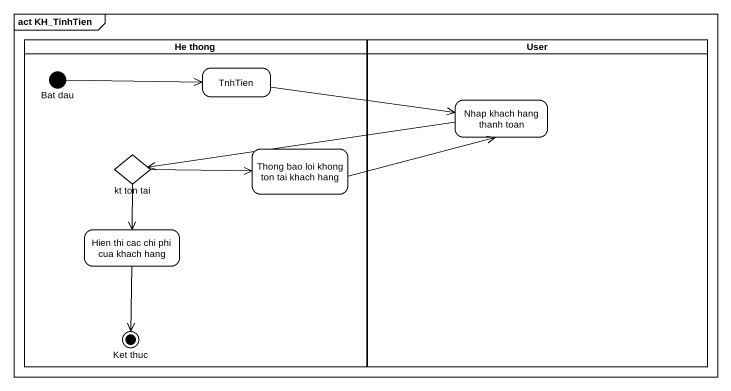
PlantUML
@startuml
mainframe act KH_TinhTien
hide empty description
state "He thong" as He_thong <<partition>> {
  state "Bat dau" as Bat_dau <<start>>
  state TnhTien
  state "kt ton tai" as kt_ton_tai <<choice>>
  state "Thong bao loi khong ton tai khach hang" as Thong_bao_loi_khong_ton_tai
  state "Hien thi cac chi phi cua khach hang" as Hien_thi_cac_chi_phi_cua
  state "Ket thuc" as Ket_thuc <<end>>
}
state User <<partition>> {
  state "Nhap khach hang thanh toan" as Nhap_khach_hang_thanh_toan
}
Bat_dau -right-> TnhTien
TnhTien -right-> Nhap_khach_hang_thanh_toan
Nhap_khach_hang_thanh_toan -left-> kt_ton_tai
kt_ton_tai -right-> Thong_bao_loi_khong_ton_tai
kt_ton_tai --> Hien_thi_cac_chi_phi_cua
Thong_bao_loi_khong_ton_tai -right-> Nhap_khach_hang_thanh_toan
Hien_thi_cac_chi_phi_cua --> Ket_thuc
@enduml
